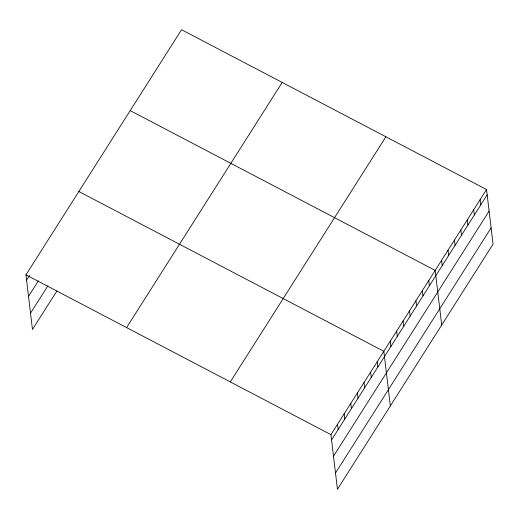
<?xml version="1.0" encoding="UTF-8"?>
<svg xmlns="http://www.w3.org/2000/svg" width="519" height="519" viewBox="0 0 519 519"><rect width="100%" height="100%" fill="white"/><g stroke="black" fill="none" stroke-linecap="round" stroke-linejoin="round"><path stroke-width="0.78" d="M56.85 291.068L32.463 329.481L25.95 274.849L181.553 29.719L486.537 189.519L493.05 244.151L337.447 489.281L330.934 434.65L486.537 189.519M26.579 280.124L29.473 275.563M28.519 296.414L38.438 280.785M30.524 313.191L47.884 285.846M126.597 327.586L282.193 82.456M230.293 381.913L385.889 136.782M331.563 439.917L487.166 194.787M333.509 456.207L489.106 211.077M335.508 472.991L491.11 227.86M130.204 110.612L435.188 270.412L441.701 325.043M78.856 191.511L383.839 351.305L390.353 405.936M25.95 274.849L330.934 434.65M480.12 199.627L480.743 204.901M473.698 209.741L474.327 215.009M467.282 219.855L467.911 225.123M460.859 229.962L461.488 235.237M454.443 240.076L455.072 245.344M448.027 250.19L448.656 255.458M441.604 260.298L442.233 265.566M428.772 280.519L429.395 285.794M422.349 290.634L422.979 295.901M415.933 300.748L416.562 306.015M409.517 310.855L410.14 316.129M403.094 320.969L403.724 326.237M396.678 331.083L397.307 336.351M390.256 341.191L390.885 346.458M377.229 361.724L377.858 366.991M370.611 372.142L371.241 377.41M364.001 382.555L364.63 387.829M357.39 392.974L358.019 398.248M350.773 403.393L351.402 408.661M344.162 413.812L344.791 419.08M337.551 424.231L338.174 429.498"/></g></svg>
